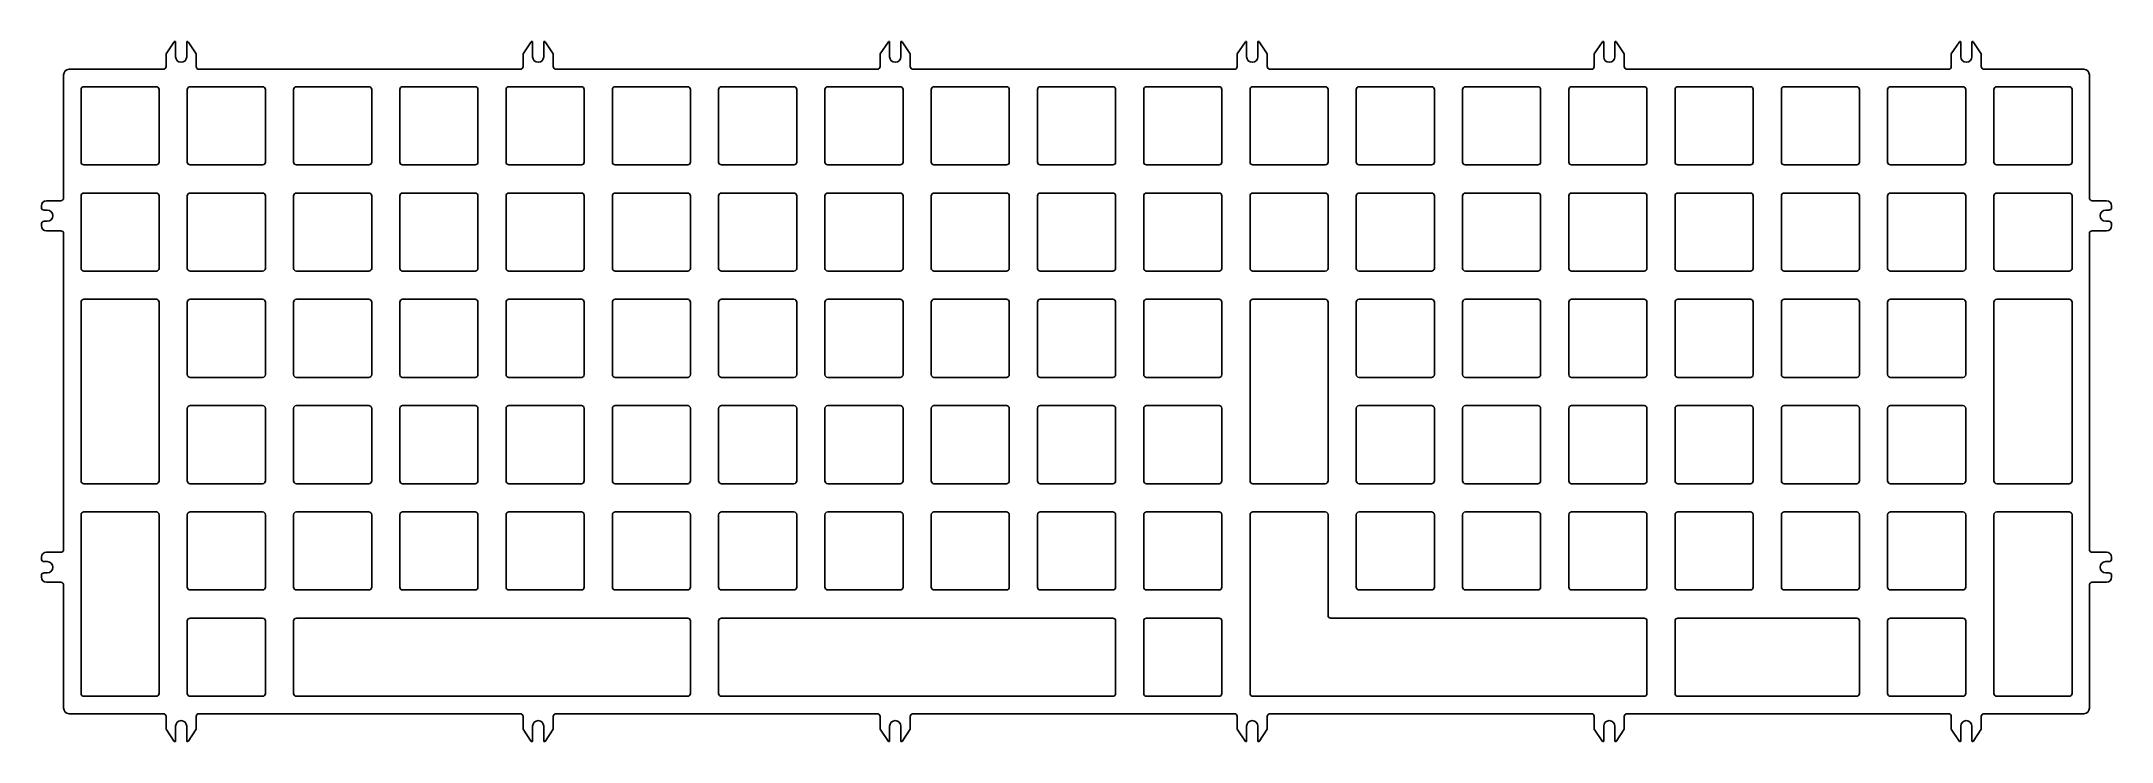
# Model space of a CAD drawing. Header units: millimetres. Extents: x 21 to 392, y 29 to 154.
import ezdxf

# ---------------------------------------------------------------- set-up
doc = ezdxf.new("R2010")
doc.units = ezdxf.units.MM
doc.layers.get('0').update_dxf_attribs({"linetype": 'CONTINUOUS'})

msp = doc.modelspace()

# ---------------------------------------------------------------- linework, layer by layer
for p, q in [((43.52, 152.05), (44.99, 154.2)), ((45.07, 154.25), (45.12, 154.25)), ((45.22, 151.5), (45.22, 154.15)), ((47.22, 151.5), (47.22, 154.15)), ((47.32, 154.25), (47.36, 154.25)), ((48.91, 152.05), (47.45, 154.2)), ((107.52, 152.05), (108.99, 154.2)), ((109.07, 154.25), (109.12, 154.25)), ((109.22, 151.5), (109.22, 154.15)), ((111.22, 151.5), (111.22, 154.15)), ((111.32, 154.25), (111.36, 154.25)), ((112.91, 152.05), (111.45, 154.2)), ((171.52, 152.05), (172.99, 154.2)), ((173.07, 154.25), (173.12, 154.25)), ((173.22, 151.5), (173.22, 154.15)), ((175.22, 151.5), (175.22, 154.15)), ((175.32, 154.25), (175.36, 154.25)), ((176.91, 152.05), (175.45, 154.2)), ((235.52, 152.05), (236.99, 154.2)), ((237.07, 154.25), (237.12, 154.25)), ((237.22, 151.5), (237.22, 154.15)), ((239.22, 151.5), (239.22, 154.15)), ((239.32, 154.25), (239.36, 154.25)), ((240.91, 152.05), (239.45, 154.2)), ((299.52, 152.05), (300.99, 154.2)), ((301.07, 154.25), (301.12, 154.25)), ((301.22, 151.5), (301.22, 154.15)), ((303.22, 151.5), (303.22, 154.15)), ((303.32, 154.25), (303.36, 154.25)), ((304.91, 152.05), (303.45, 154.2)), ((363.52, 152.05), (364.99, 154.2)), ((365.07, 154.25), (365.12, 154.25)), ((365.22, 151.5), (365.22, 154.15)), ((367.22, 151.5), (367.22, 154.15)), ((367.32, 154.25), (367.36, 154.25)), ((368.91, 152.05), (367.45, 154.2)), ((43.02, 149.25), (26.14, 149.25)), ((43.52, 152.05), (43.52, 149.75)), ((48.91, 152.05), (48.91, 149.75)), ((107.02, 149.25), (49.41, 149.25)), ((107.52, 152.05), (107.52, 149.75)), ((112.91, 152.05), (112.91, 149.75)), ((171.02, 149.25), (113.41, 149.25)), ((171.52, 152.05), (171.52, 149.75)), ((176.91, 152.05), (176.91, 149.75)), ((235.02, 149.25), (177.41, 149.25)), ((235.52, 152.05), (235.52, 149.75)), ((240.91, 152.05), (240.91, 149.75)), ((299.02, 149.25), (241.41, 149.25)), ((299.52, 152.05), (299.52, 149.75)), ((304.91, 152.05), (304.91, 149.75)), ((363.02, 149.25), (305.41, 149.25)), ((363.52, 152.05), (363.52, 149.75)), ((368.91, 152.05), (368.91, 149.75)), ((387.29, 149.25), (369.41, 149.25)), ((25.14, 148.25), (25.14, 126.19)), ((388.29, 126.19), (388.29, 148.25)), ((21.17, 124.79), (21.17, 124.5)), ((22.22, 124), (21.67, 124)), ((22.07, 125.69), (24.64, 125.69)), ((23.97, 125.69), (24.64, 125.69)), ((391.37, 125.69), (388.79, 125.69)), ((391.22, 124), (391.77, 124)), ((392.27, 124.5), (392.27, 124.79)), ((21.17, 121.5), (21.17, 121.2)), ((22.22, 122), (21.67, 122)), ((22.07, 120.3), (24.64, 120.3)), ((23.97, 120.3), (24.64, 120.3)), ((25.14, 119.8), (25.14, 63.19)), ((388.29, 63.19), (388.29, 119.8)), ((389.47, 120.3), (388.79, 120.3)), ((391.37, 120.3), (388.79, 120.3)), ((391.77, 122), (391.22, 122)), ((392.27, 121.5), (392.27, 121.2)), ((21.17, 61.79), (21.17, 61.5)), ((22.22, 61), (21.67, 61)), ((22.07, 62.69), (24.64, 62.69)), ((23.97, 62.69), (24.64, 62.69)), ((389.47, 62.69), (388.79, 62.69)), ((391.37, 62.69), (388.79, 62.69)), ((391.22, 61), (391.77, 61)), ((392.27, 61.79), (392.27, 61.5)), ((21.17, 58.5), (21.17, 58.2)), ((22.22, 59), (21.67, 59)), ((22.07, 57.3), (24.64, 57.3)), ((23.97, 57.3), (24.64, 57.3)), ((25.14, 56.8), (25.14, 34.75)), ((388.29, 34.75), (388.29, 56.8)), ((389.47, 57.3), (388.79, 57.3)), ((391.37, 57.3), (388.79, 57.3)), ((391.22, 59), (391.77, 59)), ((392.27, 58.5), (392.27, 58.2)), ((260.87, 50.87), (260.84, 50.87)), ((266.89, 50.87), (266.87, 50.87)), ((289.44, 50.87), (289.42, 50.87)), ((26.14, 33.75), (43.02, 33.75)), ((49.41, 33.75), (107.02, 33.75)), ((113.41, 33.75), (171.02, 33.75)), ((177.41, 33.75), (235.02, 33.75)), ((241.41, 33.75), (299.02, 33.75)), ((305.41, 33.75), (363.02, 33.75)), ((369.41, 33.75), (387.29, 33.75)), ((43.52, 30.95), (43.52, 33.25)), ((43.52, 30.95), (44.99, 28.79)), ((45.22, 31.5), (45.22, 28.85)), ((47.22, 31.5), (47.22, 28.85)), ((48.91, 30.95), (47.45, 28.79)), ((48.91, 30.95), (48.91, 33.25)), ((107.52, 30.95), (107.52, 33.25)), ((107.52, 30.95), (108.99, 28.79)), ((109.22, 31.5), (109.22, 28.85)), ((111.22, 31.5), (111.22, 28.85)), ((112.91, 30.95), (111.45, 28.79)), ((112.91, 30.95), (112.91, 33.25)), ((171.52, 30.95), (171.52, 33.25)), ((171.52, 30.95), (172.99, 28.79)), ((173.22, 31.5), (173.22, 28.85)), ((175.22, 31.5), (175.22, 28.85)), ((176.91, 30.95), (175.45, 28.79)), ((176.91, 30.95), (176.91, 33.25)), ((235.52, 30.95), (235.52, 33.25)), ((235.52, 30.95), (236.99, 28.79)), ((237.22, 31.5), (237.22, 28.85)), ((239.22, 31.5), (239.22, 28.85)), ((240.91, 30.95), (239.45, 28.79)), ((240.91, 30.95), (240.91, 33.25)), ((299.52, 30.95), (299.52, 33.25)), ((299.52, 30.95), (300.99, 28.79)), ((301.22, 31.5), (301.22, 28.85)), ((303.22, 31.5), (303.22, 28.85)), ((304.91, 30.95), (303.45, 28.79)), ((304.91, 30.95), (304.91, 33.25)), ((363.52, 30.95), (363.52, 33.25)), ((363.52, 30.95), (364.99, 28.79)), ((365.22, 31.5), (365.22, 28.85)), ((367.22, 31.5), (367.22, 28.85)), ((368.91, 30.95), (367.45, 28.79)), ((368.91, 30.95), (368.91, 33.25)), ((45.12, 28.75), (45.07, 28.75)), ((47.36, 28.75), (47.32, 28.75)), ((109.12, 28.75), (109.07, 28.75)), ((111.36, 28.75), (111.32, 28.75)), ((173.12, 28.75), (173.07, 28.75)), ((175.36, 28.75), (175.32, 28.75)), ((237.12, 28.75), (237.07, 28.75)), ((239.36, 28.75), (239.32, 28.75)), ((301.12, 28.75), (301.07, 28.75)), ((303.36, 28.75), (303.32, 28.75)), ((365.12, 28.75), (365.07, 28.75)), ((367.36, 28.75), (367.32, 28.75))]:
    msp.add_line(p, q)
for points in [[(28.27, 132.62, 0.414214), (28.77, 132.12), (41.77, 132.12, 0.414214), (42.27, 132.62), (42.27, 145.62, 0.414214), (41.77, 146.12), (28.77, 146.12, 0.414214), (28.27, 145.62)], [(47.82, 146.12, 0.414214), (47.32, 145.62), (47.32, 132.62, 0.414214), (47.82, 132.12), (60.82, 132.12, 0.414214), (61.32, 132.62), (61.32, 145.62, 0.414214), (60.82, 146.12)], [(80.37, 145.62, 0.414214), (79.87, 146.12), (66.87, 146.12, 0.414214), (66.37, 145.62), (66.37, 132.62, 0.414214), (66.87, 132.12), (79.87, 132.12, 0.414214), (80.37, 132.62)], [(98.92, 146.12), (85.92, 146.12, 0.414214), (85.42, 145.62), (85.42, 132.62, 0.414214), (85.92, 132.12), (98.92, 132.12, 0.414214), (99.42, 132.62), (99.42, 145.62, 0.414214)], [(104.97, 146.12, 0.414214), (104.47, 145.62), (104.47, 132.62, 0.414214), (104.97, 132.12), (117.97, 132.12, 0.414214), (118.47, 132.62), (118.47, 145.62, 0.414214), (117.97, 146.12)], [(137.52, 132.62), (137.52, 145.62, 0.414214), (137.02, 146.12), (124.02, 146.12, 0.414214), (123.52, 145.62), (123.52, 132.62, 0.414214), (124.02, 132.12), (137.02, 132.12, 0.414214)], [(142.57, 132.62, 0.414214), (143.07, 132.12), (156.07, 132.12, 0.414214), (156.57, 132.62), (156.57, 145.62, 0.414214), (156.07, 146.12), (143.07, 146.12, 0.414214), (142.57, 145.62)], [(161.62, 132.62, 0.414214), (162.12, 132.12), (175.12, 132.12, 0.414214), (175.62, 132.62), (175.62, 145.62, 0.414214), (175.12, 146.12), (162.12, 146.12, 0.414214), (161.62, 145.62)], [(194.17, 146.12), (181.17, 146.12, 0.414214), (180.67, 145.62), (180.67, 132.62, 0.414214), (181.17, 132.12), (194.17, 132.12, 0.414214), (194.67, 132.62), (194.67, 145.62, 0.414214)], [(199.72, 132.62, 0.414214), (200.22, 132.12), (213.22, 132.12, 0.414214), (213.72, 132.62), (213.72, 145.62, 0.414214), (213.22, 146.12), (200.22, 146.12, 0.414214), (199.72, 145.62)], [(232.27, 132.12, 0.414214), (232.77, 132.62), (232.77, 145.62, 0.414214), (232.27, 146.12), (219.27, 146.12, 0.414214), (218.77, 145.62), (218.77, 132.62, 0.414214), (219.27, 132.12)], [(251.82, 132.62), (251.82, 145.62, 0.414214), (251.32, 146.12), (238.32, 146.12, 0.414214), (237.82, 145.62), (237.82, 132.62, 0.414214), (238.32, 132.12), (251.32, 132.12, 0.414214)], [(257.37, 146.12, 0.414214), (256.87, 145.62), (256.87, 132.62, 0.414214), (257.37, 132.12), (270.37, 132.12, 0.414214), (270.87, 132.62), (270.87, 145.62, 0.414214), (270.37, 146.12)], [(275.92, 145.62), (275.92, 132.62, 0.414214), (276.42, 132.12), (289.42, 132.12, 0.414214), (289.92, 132.62), (289.92, 145.62, 0.414214), (289.42, 146.12), (276.42, 146.12, 0.414214)], [(308.47, 132.12, 0.414214), (308.97, 132.62), (308.97, 145.62, 0.414214), (308.47, 146.12), (295.47, 146.12, 0.414214), (294.97, 145.62), (294.97, 132.62, 0.414214), (295.47, 132.12)], [(328.02, 132.62), (328.02, 145.62, 0.414214), (327.52, 146.12), (314.52, 146.12, 0.414214), (314.02, 145.62), (314.02, 132.62, 0.414214), (314.52, 132.12), (327.52, 132.12, 0.414214)], [(333.07, 132.62, 0.414214), (333.57, 132.12), (346.57, 132.12, 0.414214), (347.07, 132.62), (347.07, 145.62, 0.414214), (346.57, 146.12), (333.57, 146.12, 0.414214), (333.07, 145.62)], [(352.12, 132.62, 0.414214), (352.62, 132.12), (365.62, 132.12, 0.414214), (366.12, 132.62), (366.12, 145.62, 0.414214), (365.62, 146.12), (352.62, 146.12, 0.414214), (352.12, 145.62)], [(371.17, 145.62), (371.17, 132.62, 0.414214), (371.67, 132.12), (384.67, 132.12, 0.414214), (385.17, 132.62), (385.17, 145.62, 0.414214), (384.67, 146.12), (371.67, 146.12, 0.414214)], [(28.77, 127.07, 0.414214), (28.27, 126.57), (28.27, 113.57, 0.414214), (28.77, 113.07), (41.77, 113.07, 0.414214), (42.27, 113.57), (42.27, 126.57, 0.414214), (41.77, 127.07)], [(47.32, 113.57, 0.414214), (47.82, 113.07), (60.82, 113.07, 0.414214), (61.32, 113.57), (61.32, 126.57, 0.414214), (60.82, 127.07), (47.82, 127.07, 0.414214), (47.32, 126.57)], [(80.37, 126.57, 0.414214), (79.87, 127.07), (66.87, 127.07, 0.414214), (66.37, 126.57), (66.37, 113.57, 0.414214), (66.87, 113.07), (79.87, 113.07, 0.414214), (80.37, 113.57)], [(85.92, 113.07), (98.92, 113.07, 0.414214), (99.42, 113.57), (99.42, 126.57, 0.414214), (98.92, 127.07), (85.92, 127.07, 0.414214), (85.42, 126.57), (85.42, 113.57, 0.414214)], [(104.97, 113.07), (117.97, 113.07, 0.414214), (118.47, 113.57), (118.47, 126.57, 0.414214), (117.97, 127.07), (104.97, 127.07, 0.414214), (104.47, 126.57), (104.47, 113.57, 0.414214)], [(137.02, 113.07, 0.414214), (137.52, 113.57), (137.52, 126.57, 0.414214), (137.02, 127.07), (124.02, 127.07, 0.414214), (123.52, 126.57), (123.52, 113.57, 0.414214), (124.02, 113.07)], [(142.57, 113.57, 0.414214), (143.07, 113.07), (156.07, 113.07, 0.414214), (156.57, 113.57), (156.57, 126.57, 0.414214), (156.07, 127.07), (143.07, 127.07, 0.414214), (142.57, 126.57)], [(161.62, 113.57, 0.414214), (162.12, 113.07), (175.12, 113.07, 0.414214), (175.62, 113.57), (175.62, 126.57, 0.414214), (175.12, 127.07), (162.12, 127.07, 0.414214), (161.62, 126.57)], [(194.17, 127.07), (181.17, 127.07, 0.414214), (180.67, 126.57), (180.67, 113.57, 0.414214), (181.17, 113.07), (194.17, 113.07, 0.414214), (194.67, 113.57), (194.67, 126.57, 0.414214)], [(213.72, 126.57, 0.414214), (213.22, 127.07), (200.22, 127.07, 0.414214), (199.72, 126.57), (199.72, 113.57, 0.414214), (200.22, 113.07), (213.22, 113.07, 0.414214), (213.72, 113.57)], [(232.77, 113.57), (232.77, 126.57, 0.414214), (232.27, 127.07), (219.27, 127.07, 0.414214), (218.77, 126.57), (218.77, 113.57, 0.414214), (219.27, 113.07), (232.27, 113.07, 0.414214)], [(251.32, 127.07), (238.32, 127.07, 0.414214), (237.82, 126.57), (237.82, 113.57, 0.414214), (238.32, 113.07), (251.32, 113.07, 0.414214), (251.82, 113.57), (251.82, 126.57, 0.414214)], [(270.87, 113.57), (270.87, 126.57, 0.414214), (270.37, 127.07), (257.37, 127.07, 0.414214), (256.87, 126.57), (256.87, 113.57, 0.414214), (257.37, 113.07), (270.37, 113.07, 0.414214)], [(276.42, 113.07), (289.42, 113.07, 0.414214), (289.92, 113.57), (289.92, 126.57, 0.414214), (289.42, 127.07), (276.42, 127.07, 0.414214), (275.92, 126.57), (275.92, 113.57, 0.414214)], [(294.97, 113.57, 0.414214), (295.47, 113.07), (308.47, 113.07, 0.414214), (308.97, 113.57), (308.97, 126.57, 0.414214), (308.47, 127.07), (295.47, 127.07, 0.414214), (294.97, 126.57)], [(328.02, 113.57), (328.02, 126.57, 0.414214), (327.52, 127.07), (314.52, 127.07, 0.414214), (314.02, 126.57), (314.02, 113.57, 0.414214), (314.52, 113.07), (327.52, 113.07, 0.414214)], [(347.07, 126.57, 0.414214), (346.57, 127.07), (333.57, 127.07, 0.414214), (333.07, 126.57), (333.07, 113.57, 0.414214), (333.57, 113.07), (346.57, 113.07, 0.414214), (347.07, 113.57)], [(366.12, 113.57), (366.12, 126.57, 0.414214), (365.62, 127.07), (352.62, 127.07, 0.414214), (352.12, 126.57), (352.12, 113.57, 0.414214), (352.62, 113.07), (365.62, 113.07, 0.414214)], [(384.67, 127.07), (371.67, 127.07, 0.414214), (371.17, 126.57), (371.17, 113.57, 0.414214), (371.67, 113.07), (384.67, 113.07, 0.414214), (385.17, 113.57), (385.17, 126.57, 0.414214)], [(42.27, 94.52), (42.27, 98), (42.27, 100.44), (42.27, 106.44), (42.27, 107.52, 0.414214), (41.77, 108.02), (28.77, 108.02, 0.414214), (28.27, 107.52), (28.27, 99.94), (28.27, 83.06), (28.27, 76.06), (28.27, 75.47, 0.414214), (28.77, 74.97), (41.77, 74.97, 0.414214), (42.27, 75.47), (42.27, 76.56), (42.27, 82.56), (42.27, 85), (42.27, 88.47)], [(47.32, 94.52, 0.414214), (47.82, 94.02), (60.82, 94.02, 0.414214), (61.32, 94.52), (61.32, 107.52, 0.414214), (60.82, 108.02), (47.82, 108.02, 0.414214), (47.32, 107.52)], [(80.37, 107.52, 0.414214), (79.87, 108.02), (66.87, 108.02, 0.414214), (66.37, 107.52), (66.37, 94.52, 0.414214), (66.87, 94.02), (79.87, 94.02, 0.414214), (80.37, 94.52)], [(85.92, 108.02, 0.414214), (85.42, 107.52), (85.42, 94.52, 0.414214), (85.92, 94.02), (98.92, 94.02, 0.414214), (99.42, 94.52), (99.42, 107.52, 0.414214), (98.92, 108.02)], [(104.47, 107.52), (104.47, 94.52, 0.414214), (104.97, 94.02), (117.97, 94.02, 0.414214), (118.47, 94.52), (118.47, 107.52, 0.414214), (117.97, 108.02), (104.97, 108.02, 0.414214)], [(124.02, 94.02), (137.02, 94.02, 0.414214), (137.52, 94.52), (137.52, 107.52, 0.414214), (137.02, 108.02), (124.02, 108.02, 0.414214), (123.52, 107.52), (123.52, 94.52, 0.414214)], [(156.57, 107.52, 0.414214), (156.07, 108.02), (143.07, 108.02, 0.414214), (142.57, 107.52), (142.57, 94.52, 0.414214), (143.07, 94.02), (156.07, 94.02, 0.414214), (156.57, 94.52)], [(162.12, 94.02), (175.12, 94.02, 0.414214), (175.62, 94.52), (175.62, 107.52, 0.414214), (175.12, 108.02), (162.12, 108.02, 0.414214), (161.62, 107.52), (161.62, 94.52, 0.414214)], [(194.67, 107.52, 0.414214), (194.17, 108.02), (181.17, 108.02, 0.414214), (180.67, 107.52), (180.67, 94.52, 0.414214), (181.17, 94.02), (194.17, 94.02, 0.414214), (194.67, 94.52)], [(213.22, 94.02, 0.414214), (213.72, 94.52), (213.72, 107.52, 0.414214), (213.22, 108.02), (200.22, 108.02, 0.414214), (199.72, 107.52), (199.72, 94.52, 0.414214), (200.22, 94.02)], [(219.27, 94.02), (232.27, 94.02, 0.414214), (232.77, 94.52), (232.77, 107.52, 0.414214), (232.27, 108.02), (219.27, 108.02, 0.414214), (218.77, 107.52), (218.77, 94.52, 0.414214)], [(237.82, 107.52), (237.82, 99.94), (237.82, 83.06), (237.82, 76.06), (237.82, 75.47, 0.414214), (238.32, 74.97), (251.32, 74.97, 0.414214), (251.82, 75.47), (251.82, 76.56), (251.82, 82.56), (251.82, 85), (251.82, 88.47), (251.82, 94.52), (251.82, 98), (251.82, 100.44), (251.82, 106.44), (251.82, 107.52, 0.414214), (251.32, 108.02), (238.32, 108.02, 0.414214)], [(270.87, 107.52, 0.414214), (270.37, 108.02), (257.37, 108.02, 0.414214), (256.87, 107.52), (256.87, 94.52, 0.414214), (257.37, 94.02), (270.37, 94.02, 0.414214), (270.87, 94.52)], [(276.42, 94.02), (289.42, 94.02, 0.414214), (289.92, 94.52), (289.92, 107.52, 0.414214), (289.42, 108.02), (276.42, 108.02, 0.414214), (275.92, 107.52), (275.92, 94.52, 0.414214)], [(308.47, 94.02, 0.414214), (308.97, 94.52), (308.97, 107.52, 0.414214), (308.47, 108.02), (295.47, 108.02, 0.414214), (294.97, 107.52), (294.97, 94.52, 0.414214), (295.47, 94.02)], [(314.02, 94.52, 0.414214), (314.52, 94.02), (327.52, 94.02, 0.414214), (328.02, 94.52), (328.02, 107.52, 0.414214), (327.52, 108.02), (314.52, 108.02, 0.414214), (314.02, 107.52)], [(333.57, 94.02), (346.57, 94.02, 0.414214), (347.07, 94.52), (347.07, 107.52, 0.414214), (346.57, 108.02), (333.57, 108.02, 0.414214), (333.07, 107.52), (333.07, 94.52, 0.414214)], [(352.12, 94.52, 0.414214), (352.62, 94.02), (365.62, 94.02, 0.414214), (366.12, 94.52), (366.12, 107.52, 0.414214), (365.62, 108.02), (352.62, 108.02, 0.414214), (352.12, 107.52)], [(385.17, 88.47), (385.17, 94.52), (385.17, 98), (385.17, 100.44), (385.17, 106.44), (385.17, 107.52, 0.414214), (384.67, 108.02), (371.67, 108.02, 0.414214), (371.17, 107.52), (371.17, 106.94), (371.17, 99.94), (371.17, 98), (371.17, 94.52), (371.17, 88.47), (371.17, 85), (371.17, 83.06), (371.17, 76.06), (371.17, 75.47, 0.414214), (371.67, 74.97), (384.67, 74.97, 0.414214), (385.17, 75.47), (385.17, 76.56), (385.17, 82.56), (385.17, 85)], [(61.32, 88.47, 0.414214), (60.82, 88.97), (47.82, 88.97, 0.414214), (47.32, 88.47), (47.32, 75.47, 0.414214), (47.82, 74.97), (60.82, 74.97, 0.414214), (61.32, 75.47)], [(66.37, 75.47, 0.414214), (66.87, 74.97), (79.87, 74.97, 0.414214), (80.37, 75.47), (80.37, 88.47, 0.414214), (79.87, 88.97), (66.87, 88.97, 0.414214), (66.37, 88.47)], [(98.92, 74.97, 0.414214), (99.42, 75.47), (99.42, 88.47, 0.414214), (98.92, 88.97), (85.92, 88.97, 0.414214), (85.42, 88.47), (85.42, 75.47, 0.414214), (85.92, 74.97)], [(118.47, 88.47, 0.414214), (117.97, 88.97), (104.97, 88.97, 0.414214), (104.47, 88.47), (104.47, 75.47, 0.414214), (104.97, 74.97), (117.97, 74.97, 0.414214), (118.47, 75.47)], [(137.02, 88.97), (124.02, 88.97, 0.414214), (123.52, 88.47), (123.52, 75.47, 0.414214), (124.02, 74.97), (137.02, 74.97, 0.414214), (137.52, 75.47), (137.52, 88.47, 0.414214)], [(143.07, 88.97, 0.414214), (142.57, 88.47), (142.57, 75.47, 0.414214), (143.07, 74.97), (156.07, 74.97, 0.414214), (156.57, 75.47), (156.57, 88.47, 0.414214), (156.07, 88.97)], [(175.12, 74.97, 0.414214), (175.62, 75.47), (175.62, 88.47, 0.414214), (175.12, 88.97), (162.12, 88.97, 0.414214), (161.62, 88.47), (161.62, 75.47, 0.414214), (162.12, 74.97)], [(194.17, 74.97, 0.414214), (194.67, 75.47), (194.67, 88.47, 0.414214), (194.17, 88.97), (181.17, 88.97, 0.414214), (180.67, 88.47), (180.67, 75.47, 0.414214), (181.17, 74.97)], [(199.72, 75.47, 0.414214), (200.22, 74.97), (213.22, 74.97, 0.414214), (213.72, 75.47), (213.72, 88.47, 0.414214), (213.22, 88.97), (200.22, 88.97, 0.414214), (199.72, 88.47)], [(218.77, 75.47, 0.414214), (219.27, 74.97), (232.27, 74.97, 0.414214), (232.77, 75.47), (232.77, 88.47, 0.414214), (232.27, 88.97), (219.27, 88.97, 0.414214), (218.77, 88.47)], [(270.37, 74.97, 0.414214), (270.87, 75.47), (270.87, 88.47, 0.414214), (270.37, 88.97), (257.37, 88.97, 0.414214), (256.87, 88.47), (256.87, 75.47, 0.414214), (257.37, 74.97)], [(289.92, 88.47, 0.414214), (289.42, 88.97), (276.42, 88.97, 0.414214), (275.92, 88.47), (275.92, 75.47, 0.414214), (276.42, 74.97), (289.42, 74.97, 0.414214), (289.92, 75.47)], [(308.47, 88.97), (295.47, 88.97, 0.414214), (294.97, 88.47), (294.97, 75.47, 0.414214), (295.47, 74.97), (308.47, 74.97, 0.414214), (308.97, 75.47), (308.97, 88.47, 0.414214)], [(314.52, 88.97, 0.414214), (314.02, 88.47), (314.02, 75.47, 0.414214), (314.52, 74.97), (327.52, 74.97, 0.414214), (328.02, 75.47), (328.02, 88.47, 0.414214), (327.52, 88.97)], [(346.57, 74.97, 0.414214), (347.07, 75.47), (347.07, 88.47, 0.414214), (346.57, 88.97), (333.57, 88.97, 0.414214), (333.07, 88.47), (333.07, 75.47, 0.414214), (333.57, 74.97)], [(365.62, 74.97, 0.414214), (366.12, 75.47), (366.12, 88.47, 0.414214), (365.62, 88.97), (352.62, 88.97, 0.414214), (352.12, 88.47), (352.12, 75.47, 0.414214), (352.62, 74.97)], [(42.27, 50.37), (42.27, 56.42), (42.27, 59.9), (42.27, 62.34), (42.27, 68.34), (42.27, 69.42, 0.414214), (41.77, 69.92), (28.77, 69.92, 0.414214), (28.27, 69.42), (28.27, 68.84), (28.27, 37.96), (28.27, 37.37, 0.414214), (28.77, 36.87), (41.77, 36.87, 0.414214), (42.27, 37.37), (42.27, 38.46), (42.27, 44.46), (42.27, 46.9)], [(60.82, 69.92), (47.82, 69.92, 0.414214), (47.32, 69.42), (47.32, 56.42, 0.414214), (47.82, 55.92), (60.82, 55.92, 0.414214), (61.32, 56.42), (61.32, 69.42, 0.414214)], [(66.87, 69.92, 0.414214), (66.37, 69.42), (66.37, 56.42, 0.414214), (66.87, 55.92), (79.87, 55.92, 0.414214), (80.37, 56.42), (80.37, 69.42, 0.414214), (79.87, 69.92)], [(98.92, 55.92, 0.414214), (99.42, 56.42), (99.42, 69.42, 0.414214), (98.92, 69.92), (85.92, 69.92, 0.414214), (85.42, 69.42), (85.42, 56.42, 0.414214), (85.92, 55.92)], [(117.97, 55.92, 0.414214), (118.47, 56.42), (118.47, 69.42, 0.414214), (117.97, 69.92), (104.97, 69.92, 0.414214), (104.47, 69.42), (104.47, 56.42, 0.414214), (104.97, 55.92)], [(123.52, 56.42, 0.414214), (124.02, 55.92), (137.02, 55.92, 0.414214), (137.52, 56.42), (137.52, 69.42, 0.414214), (137.02, 69.92), (124.02, 69.92, 0.414214), (123.52, 69.42)], [(142.57, 56.42, 0.414214), (143.07, 55.92), (156.07, 55.92, 0.414214), (156.57, 56.42), (156.57, 69.42, 0.414214), (156.07, 69.92), (143.07, 69.92, 0.414214), (142.57, 69.42)], [(175.12, 55.92, 0.414214), (175.62, 56.42), (175.62, 69.42, 0.414214), (175.12, 69.92), (162.12, 69.92, 0.414214), (161.62, 69.42), (161.62, 56.42, 0.414214), (162.12, 55.92)], [(194.67, 69.42, 0.414214), (194.17, 69.92), (181.17, 69.92, 0.414214), (180.67, 69.42), (180.67, 56.42, 0.414214), (181.17, 55.92), (194.17, 55.92, 0.414214), (194.67, 56.42)], [(213.22, 69.92), (200.22, 69.92, 0.414214), (199.72, 69.42), (199.72, 56.42, 0.414214), (200.22, 55.92), (213.22, 55.92, 0.414214), (213.72, 56.42), (213.72, 69.42, 0.414214)], [(219.27, 69.92, 0.414214), (218.77, 69.42), (218.77, 56.42, 0.414214), (219.27, 55.92), (232.27, 55.92, 0.414214), (232.77, 56.42), (232.77, 69.42, 0.414214), (232.27, 69.92)], [(251.82, 69.42, 0.414214), (251.32, 69.92), (238.32, 69.92, 0.414214), (237.82, 69.42), (237.82, 37.37, 0.414214), (238.32, 36.87), (308.47, 36.87, 0.414214), (308.97, 37.37), (308.97, 50.37, 0.414214), (308.47, 50.87), (252.32, 50.87, -0.414214), (251.82, 51.37)], [(257.37, 55.92), (270.37, 55.92, 0.414214), (270.87, 56.42), (270.87, 69.42, 0.414214), (270.37, 69.92), (257.37, 69.92, 0.414214), (256.87, 69.42), (256.87, 56.42, 0.414214)], [(289.42, 55.92, 0.414214), (289.92, 56.42), (289.92, 69.42, 0.414214), (289.42, 69.92), (276.42, 69.92, 0.414214), (275.92, 69.42), (275.92, 56.42, 0.414214), (276.42, 55.92)], [(308.97, 56.42), (308.97, 69.42, 0.414214), (308.47, 69.92), (295.47, 69.92, 0.414214), (294.97, 69.42), (294.97, 56.42, 0.414214), (295.47, 55.92), (308.47, 55.92, 0.414214)], [(314.52, 69.92, 0.414214), (314.02, 69.42), (314.02, 56.42, 0.414214), (314.52, 55.92), (327.52, 55.92, 0.414214), (328.02, 56.42), (328.02, 69.42, 0.414214), (327.52, 69.92)], [(333.07, 69.42), (333.07, 56.42, 0.414214), (333.57, 55.92), (346.57, 55.92, 0.414214), (347.07, 56.42), (347.07, 69.42, 0.414214), (346.57, 69.92), (333.57, 69.92, 0.414214)], [(365.62, 69.92), (352.62, 69.92, 0.414214), (352.12, 69.42), (352.12, 56.42, 0.414214), (352.62, 55.92), (365.62, 55.92, 0.414214), (366.12, 56.42), (366.12, 69.42, 0.414214)], [(385.17, 62.34), (385.17, 68.34), (385.17, 69.42, 0.414214), (384.67, 69.92), (371.67, 69.92, 0.414214), (371.17, 69.42), (371.17, 68.84), (371.17, 61.84), (371.17, 59.9), (371.17, 56.42), (371.17, 50.37), (371.17, 46.9), (371.17, 44.96), (371.17, 37.96), (371.17, 37.37, 0.414214), (371.67, 36.87), (384.67, 36.87, 0.414214), (385.17, 37.37), (385.17, 38.46), (385.17, 44.46), (385.17, 46.9), (385.17, 50.37), (385.17, 56.42), (385.17, 59.9)], [(61.32, 37.37), (61.32, 50.37, 0.414214), (60.82, 50.87), (47.82, 50.87, 0.414214), (47.32, 50.37), (47.32, 37.37, 0.414214), (47.82, 36.87), (60.82, 36.87, 0.414214)], [(66.37, 50.37), (66.37, 37.37, 0.414214), (66.87, 36.87), (67.45, 36.87), (74.45, 36.87), (127.49, 36.87), (136.43, 36.87), (137.02, 36.87, 0.414214), (137.52, 37.37), (137.52, 50.37, 0.414214), (137.02, 50.87), (135.93, 50.87), (129.93, 50.87), (73.95, 50.87), (67.95, 50.87), (66.87, 50.87, 0.414214)], [(143.07, 50.87, 0.414214), (142.57, 50.37), (142.57, 37.38, 0.414214), (143.07, 36.88), (213.22, 36.88, 0.414214), (213.72, 37.38), (213.72, 50.37, 0.414214), (213.22, 50.87)], [(232.27, 36.87, 0.414214), (232.77, 37.37), (232.77, 50.37, 0.414214), (232.27, 50.87), (219.27, 50.87, 0.414214), (218.77, 50.37), (218.77, 37.37, 0.414214), (219.27, 36.87)], [(324.04, 36.87), (327.52, 36.87), (333.57, 36.87), (337.04, 36.87), (338.98, 36.87), (345.98, 36.87), (346.57, 36.87, 0.414214), (347.07, 37.37), (347.07, 50.37, 0.414214), (346.57, 50.87), (345.48, 50.87), (339.48, 50.87), (337.04, 50.87), (333.57, 50.87), (327.52, 50.87), (324.04, 50.87), (321.6, 50.87), (315.6, 50.87), (314.52, 50.87, 0.414214), (314.02, 50.37), (314.02, 37.37, 0.414214), (314.52, 36.87), (315.1, 36.87), (322.1, 36.87)], [(352.12, 50.37), (352.12, 37.37, 0.414214), (352.62, 36.87), (365.62, 36.87, 0.414214), (366.12, 37.37), (366.12, 50.37, 0.414214), (365.62, 50.87), (352.62, 50.87, 0.414214)]]:
    msp.add_lwpolyline(points, format="xyb", close=True)
for centre, radius, start, end in [((45.07, 154.15), 0.1, 90, 145.7935), ((45.12, 154.15), 0.1, 0, 90), ((47.32, 154.15), 0.1, 90, 180), ((47.36, 154.15), 0.1, 34.2065, 90), ((109.07, 154.15), 0.1, 90, 145.7935), ((109.12, 154.15), 0.1, 0, 90), ((111.32, 154.15), 0.1, 90, 180), ((111.36, 154.15), 0.1, 34.2065, 90), ((173.07, 154.15), 0.1, 90, 145.7935), ((173.12, 154.15), 0.1, 0, 90), ((175.32, 154.15), 0.1, 90, 180), ((175.36, 154.15), 0.1, 34.2065, 90), ((237.07, 154.15), 0.1, 90, 145.7935), ((237.12, 154.15), 0.1, 0, 90), ((239.32, 154.15), 0.1, 90, 180), ((239.36, 154.15), 0.1, 34.2065, 90), ((301.07, 154.15), 0.1, 90, 145.7935), ((301.12, 154.15), 0.1, 0, 90), ((303.32, 154.15), 0.1, 90, 180), ((303.36, 154.15), 0.1, 34.2065, 90), ((365.07, 154.15), 0.1, 90, 145.7935), ((365.12, 154.15), 0.1, 0, 90), ((367.32, 154.15), 0.1, 90, 180), ((367.36, 154.15), 0.1, 34.2065, 90), ((26.14, 148.25), 1, 90, 180), ((43.02, 149.75), 0.5, -90, 0), ((46.22, 151.5), 1, -180, 0), ((49.41, 149.75), 0.5, 180, 270), ((107.02, 149.75), 0.5, 270, 360), ((110.22, 151.5), 1, -180, 0), ((113.41, 149.75), 0.5, 180, 270), ((171.02, 149.75), 0.5, -90, 0), ((174.22, 151.5), 1, -180, 0), ((177.41, 149.75), 0.5, 180, 270), ((235.02, 149.75), 0.5, 270, 360), ((238.22, 151.5), 1, -180, 0), ((241.41, 149.75), 0.5, 180, 270), ((299.02, 149.75), 0.5, -90, 0), ((302.22, 151.5), 1, -180, 0), ((305.41, 149.75), 0.5, 180, 270), ((363.02, 149.75), 0.5, 270, 360), ((366.22, 151.5), 1, -180, 0), ((369.41, 149.75), 0.5, 180, 270), ((387.29, 148.25), 1, 0, 90), ((24.64, 126.19), 0.5, 270, 360), ((388.79, 126.19), 0.5, 180, 270), ((22.07, 124.79), 0.9, 90, 180), ((21.67, 124.5), 0.5, 180, 270), ((22.22, 123), 1, -90, 90), ((391.22, 123), 1, 90, 270), ((391.37, 124.79), 0.9, 0, 90), ((391.77, 124.5), 0.5, -90, 0), ((21.67, 121.5), 0.5, 90, 180), ((22.07, 121.2), 0.9, 180, 270), ((24.64, 119.8), 0.5, 0, 90), ((388.79, 119.8), 0.5, 90, 180), ((391.37, 121.2), 0.9, -90, 0), ((391.77, 121.5), 0.5, 0, 90), ((24.64, 63.19), 0.5, -90, 0), ((388.79, 63.19), 0.5, 180, 270), ((22.07, 61.79), 0.9, 90, 180), ((21.67, 61.5), 0.5, 180, 270), ((22.22, 60), 1, -90, 90), ((391.22, 60), 1, 90, 270), ((391.37, 61.79), 0.9, 0, 90), ((391.77, 61.5), 0.5, -90, 0), ((21.67, 58.5), 0.5, 90, 180), ((22.07, 58.2), 0.9, 180, 270), ((24.64, 56.8), 0.5, 0, 90), ((388.79, 56.8), 0.5, 90, 180), ((391.37, 58.2), 0.9, -90, 0), ((391.77, 58.5), 0.5, 0, 90), ((26.14, 34.75), 1, 180, 270), ((43.02, 33.25), 0.5, 0, 90), ((49.41, 33.25), 0.5, 90, 180), ((107.02, 33.25), 0.5, 0, 90), ((113.41, 33.25), 0.5, 90, 180), ((171.02, 33.25), 0.5, 0, 90), ((177.41, 33.25), 0.5, 90, 180), ((235.02, 33.25), 0.5, 0, 90), ((241.41, 33.25), 0.5, 90, 180), ((299.02, 33.25), 0.5, 0, 90), ((305.41, 33.25), 0.5, 90, 180), ((363.02, 33.25), 0.5, 0, 90), ((369.41, 33.25), 0.5, 90, 180), ((387.29, 34.75), 1, -90, 0), ((46.22, 31.5), 1, 0, 180), ((110.22, 31.5), 1, 0, 180), ((174.22, 31.5), 1, 0, 180), ((238.22, 31.5), 1, 0, 180), ((302.22, 31.5), 1, 0, 180), ((366.22, 31.5), 1, 0, 180), ((45.07, 28.85), 0.1, 214.2065, 270), ((45.12, 28.85), 0.1, 270, 360), ((47.32, 28.85), 0.1, 180, 270), ((47.36, 28.85), 0.1, 270, 325.7935), ((109.07, 28.85), 0.1, 214.2065, 270), ((109.12, 28.85), 0.1, -90, 0), ((111.32, 28.85), 0.1, 180, 270), ((111.36, 28.85), 0.1, 270, 325.7935), ((173.07, 28.85), 0.1, 214.2065, 270), ((173.12, 28.85), 0.1, -90, 0), ((175.32, 28.85), 0.1, 180, 270), ((175.36, 28.85), 0.1, 270, 325.7935), ((237.07, 28.85), 0.1, 214.2065, 270), ((237.12, 28.85), 0.1, 270, 360), ((239.32, 28.85), 0.1, 180, 270), ((239.36, 28.85), 0.1, 270, 325.7935), ((301.07, 28.85), 0.1, 214.2065, 270), ((301.12, 28.85), 0.1, 270, 360), ((303.32, 28.85), 0.1, 180, 270), ((303.36, 28.85), 0.1, 270, 325.7935), ((365.07, 28.85), 0.1, 214.2065, 270), ((365.12, 28.85), 0.1, -90, 0), ((367.32, 28.85), 0.1, 180, 270), ((367.36, 28.85), 0.1, 270, 325.7935)]:
    msp.add_arc(centre, radius, start, end)

doc.saveas('drawing.dxf')
